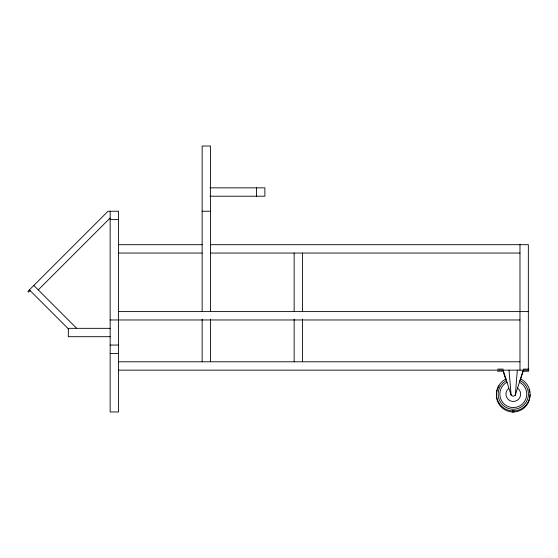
<?xml version="1.0" encoding="UTF-8"?>
<svg xmlns="http://www.w3.org/2000/svg" width="558" height="558" viewBox="0 0 558 558"><rect width="100%" height="100%" fill="white"/><g stroke="black" fill="none" stroke-linecap="round" stroke-linejoin="round"><path stroke-width="0.84" d="M517.336 370.149L515.306 395.176L513.214 396.306L511.121 395.176L503.176 370.149M515.452 393.453L515.306 395.176L523.251 370.149M520.321 380.075L523.139 371.196L528.747 371.196M30.118 290.627L28.639 292.106L27.9 291.367L108.029 211.238L118.512 211.238L118.512 411.971L110.149 411.971L110.149 211.238M38.251 289.888L110.142 217.997M209.92 187.851L264.883 187.851L264.883 196.214L209.92 196.214M202.149 211.238L210.512 211.238M110.149 219.601L118.512 219.601M118.512 244.69L202.149 244.69M210.512 244.69L528.342 244.69L528.342 370.149M118.512 253.053L202.149 253.053M210.512 253.053L519.979 253.053M118.512 311.601L528.342 311.601M110.149 319.971L519.979 319.971M110.149 328.334L68.327 328.334L68.327 336.697L110.149 336.697M110.149 345.06L118.512 345.06M110.149 353.423L118.512 353.423M118.512 361.786L519.979 361.786M497.645 369.103L503.176 369.103M523.251 369.103L528.858 369.103M118.512 370.149L528.858 370.149M497.401 371.196L503.065 371.196L505.883 380.075M512.356 410.925L514.023 410.925M512.237 411.971L513.911 411.971M33.815 285.452L76.69 328.334M29.379 289.888L68.592 329.101M509.035 370.149L511.121 395.176M519.979 244.69L519.979 311.336M519.979 311.601L519.979 370.149M302.52 253.053L302.52 311.336M302.52 319.162L302.52 361.786M294.157 253.053L294.157 311.336M294.157 319.162L294.157 361.786M256.52 187.851L256.52 196.214M210.512 311.601L210.512 146.029L202.149 146.029L202.149 311.601M210.512 319.162L210.512 361.786M202.149 319.162L202.149 361.786M529.988 394.485A16.824 16.824 0 0 1 508.631 411.358A16.824 16.824 0 0 1 499.187 385.829M528.956 389.324A16.824 16.824 0 0 1 529.744 392.239M519.617 380.361A15.136 15.136 0 0 1 525.273 403.378A15.136 15.136 0 0 1 501.579 403.706A15.136 15.136 0 0 1 506.587 380.542M520.663 379.001A16.824 16.824 0 0 1 526.389 404.669A16.824 16.824 0 0 1 500.087 404.543A16.824 16.824 0 0 1 506.071 378.924M519.296 382.077A13.455 13.455 0 0 1 523.822 402.499A13.455 13.455 0 0 1 502.911 402.674A13.455 13.455 0 0 1 507.082 382.181M517.378 387.998A7.359 7.359 0 0 1 518.954 398.817A7.359 7.359 0 0 1 508.024 399.256A7.359 7.359 0 0 1 508.729 388.347"/></g></svg>
